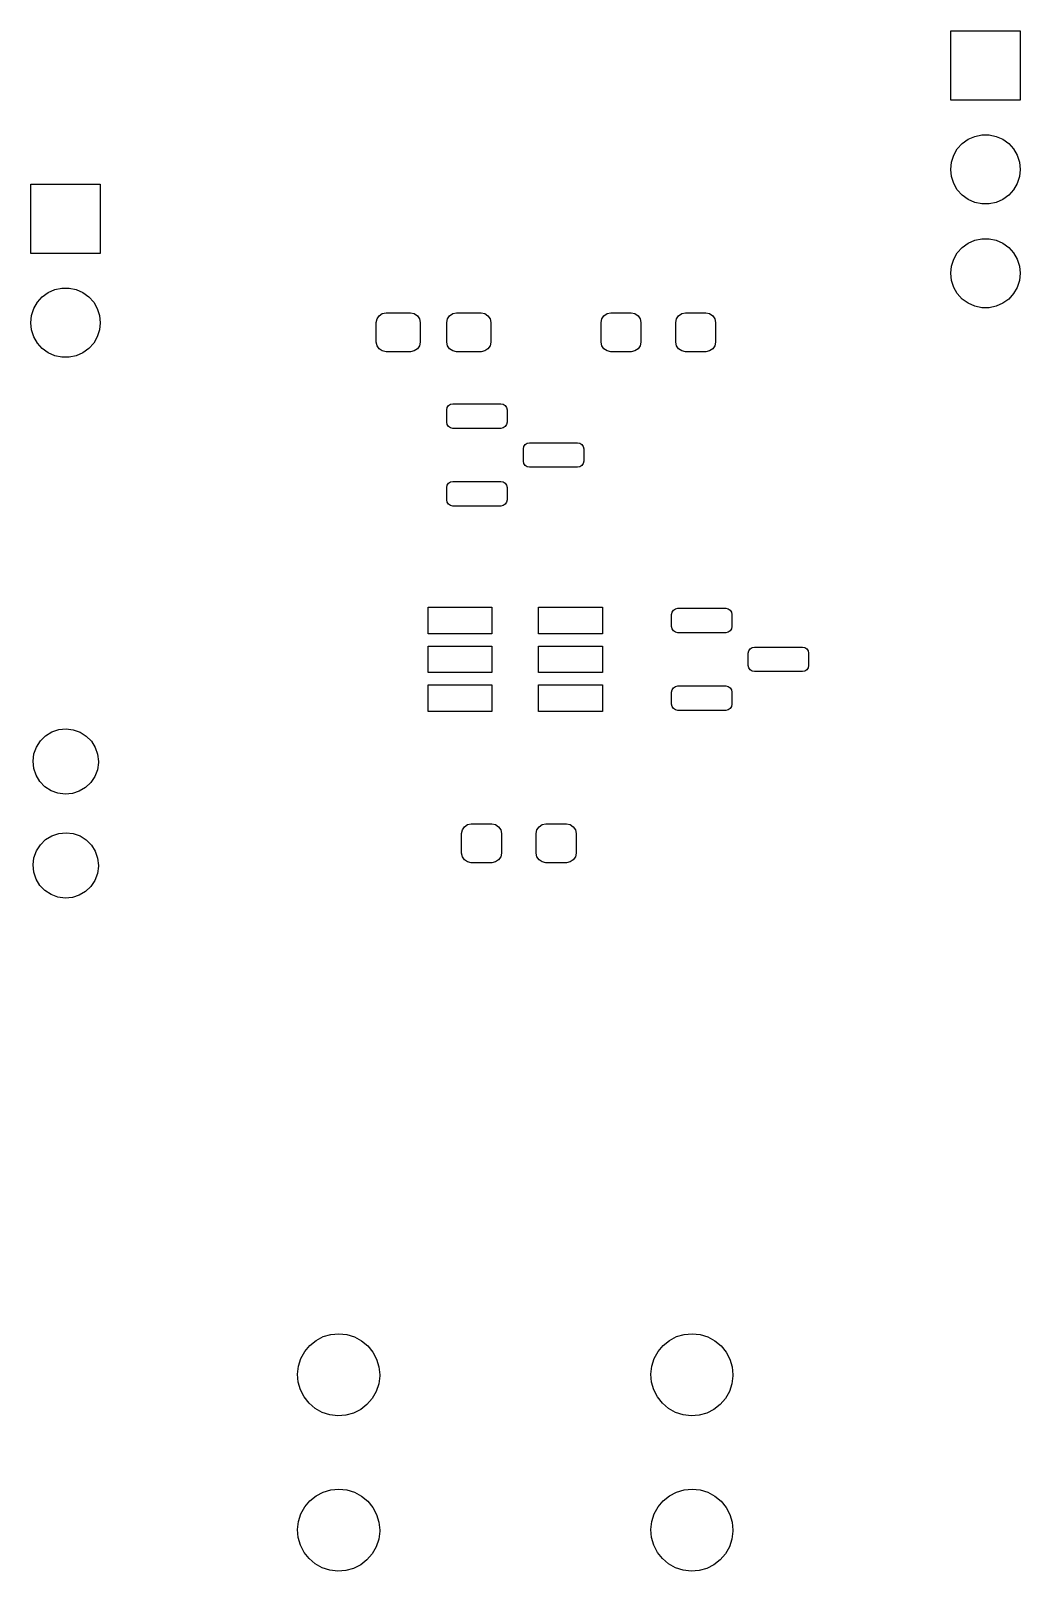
# Model space of a CAD drawing. Extents: x 176.7 to 200.8, y -108.8 to -71.1.
import ezdxf

# ---------------------------------------------------------------- set-up
doc = ezdxf.new("R2010")
doc.units = 0
doc.layers.add('BLACK', color=7, linetype='CONTINUOUS')

msp = doc.modelspace()

# ---------------------------------------------------------------- linework, layer by layer
at = {"layer": 'BLACK', "linetype": 'CONTINUOUS'}
for p, q in [((199.15, -72.825), (199.15, -71.125)), ((199.15, -71.125), (200.85, -71.125)), ((200.85, -71.125), (200.85, -72.825)), ((200.85, -72.825), (199.15, -72.825)), ((199.431, -73.8833), (199.575, -73.7789)), ((199.575, -73.7789), (199.737, -73.7066)), ((199.737, -73.7066), (199.911, -73.6697)), ((199.911, -73.6697), (200.089, -73.6697)), ((200.089, -73.6697), (200.263, -73.7066)), ((200.263, -73.7066), (200.425, -73.7789)), ((200.425, -73.7789), (200.569, -73.8833)), ((199.169, -74.3383), (199.223, -74.1693)), ((199.223, -74.1693), (199.312, -74.0154)), ((199.312, -74.0154), (199.431, -73.8833)), ((200.569, -73.8833), (200.688, -74.0154)), ((200.688, -74.0154), (200.777, -74.1693)), ((200.777, -74.1693), (200.831, -74.3383)), ((199.15, -74.515), (199.169, -74.3383)), ((199.169, -74.6917), (199.15, -74.515)), ((200.831, -74.3383), (200.85, -74.515)), ((200.85, -74.515), (200.831, -74.6917)), ((176.65, -76.575), (176.65, -74.875)), ((176.65, -74.875), (178.35, -74.875)), ((178.35, -74.875), (178.35, -76.575)), ((199.223, -74.8607), (199.169, -74.6917)), ((199.312, -75.0146), (199.223, -74.8607)), ((200.777, -74.8607), (200.688, -75.0146)), ((200.831, -74.6917), (200.777, -74.8607)), ((199.431, -75.1467), (199.312, -75.0146)), ((199.575, -75.2511), (199.431, -75.1467)), ((199.737, -75.3234), (199.575, -75.2511)), ((199.911, -75.3603), (199.737, -75.3234)), ((200.263, -75.3234), (200.089, -75.3603)), ((200.425, -75.2511), (200.263, -75.3234)), ((200.569, -75.1467), (200.425, -75.2511)), ((200.688, -75.0146), (200.569, -75.1467)), ((200.089, -75.3603), (199.911, -75.3603)), ((199.312, -76.5554), (199.431, -76.4233)), ((199.431, -76.4233), (199.575, -76.3189)), ((199.575, -76.3189), (199.737, -76.2466)), ((199.737, -76.2466), (199.911, -76.2097)), ((199.911, -76.2097), (200.089, -76.2097)), ((200.089, -76.2097), (200.263, -76.2466)), ((200.263, -76.2466), (200.425, -76.3189)), ((200.425, -76.3189), (200.569, -76.4233)), ((200.569, -76.4233), (200.688, -76.5554)), ((178.35, -76.575), (176.65, -76.575)), ((199.169, -76.8783), (199.223, -76.7093)), ((199.223, -76.7093), (199.312, -76.5554)), ((200.688, -76.5554), (200.777, -76.7093)), ((200.777, -76.7093), (200.831, -76.8783)), ((199.15, -77.055), (199.169, -76.8783)), ((199.169, -77.2317), (199.15, -77.055)), ((199.223, -77.4007), (199.169, -77.2317)), ((200.831, -77.2317), (200.777, -77.4007)), ((200.831, -76.8783), (200.85, -77.055)), ((200.85, -77.055), (200.831, -77.2317)), ((176.931, -77.6333), (177.075, -77.5289)), ((177.075, -77.5289), (177.237, -77.4566)), ((177.237, -77.4566), (177.411, -77.4197)), ((177.411, -77.4197), (177.589, -77.4197)), ((177.589, -77.4197), (177.763, -77.4566)), ((177.763, -77.4566), (177.925, -77.5289)), ((177.925, -77.5289), (178.069, -77.6333)), ((199.312, -77.5546), (199.223, -77.4007)), ((199.431, -77.6867), (199.312, -77.5546)), ((200.688, -77.5546), (200.569, -77.6867)), ((200.777, -77.4007), (200.688, -77.5546)), ((176.669, -78.0883), (176.723, -77.9193)), ((176.723, -77.9193), (176.812, -77.7654)), ((176.812, -77.7654), (176.931, -77.6333)), ((178.069, -77.6333), (178.188, -77.7654)), ((178.188, -77.7654), (178.277, -77.9193)), ((178.277, -77.9193), (178.331, -78.0883)), ((199.575, -77.7911), (199.431, -77.6867)), ((199.737, -77.8634), (199.575, -77.7911)), ((199.911, -77.9003), (199.737, -77.8634)), ((200.089, -77.9003), (199.911, -77.9003)), ((200.263, -77.8634), (200.089, -77.9003)), ((200.425, -77.7911), (200.263, -77.8634)), ((200.569, -77.6867), (200.425, -77.7911)), ((176.65, -78.265), (176.669, -78.0883)), ((176.669, -78.4417), (176.65, -78.265)), ((178.331, -78.0883), (178.35, -78.265)), ((178.35, -78.265), (178.331, -78.4417)), ((185.1, -78.2625), (185.118, -78.1716)), ((185.1, -78.7375), (185.1, -78.2625)), ((185.118, -78.1716), (185.17, -78.0946)), ((185.17, -78.0946), (185.247, -78.0431)), ((185.247, -78.0431), (185.338, -78.025)), ((185.338, -78.025), (185.938, -78.025)), ((185.938, -78.025), (186.028, -78.0431)), ((186.028, -78.0431), (186.105, -78.0946)), ((186.105, -78.0946), (186.157, -78.1716)), ((186.157, -78.1716), (186.175, -78.2625)), ((186.175, -78.2625), (186.175, -78.7375)), ((186.825, -78.2625), (186.843, -78.1716)), ((186.825, -78.7375), (186.825, -78.2625)), ((186.843, -78.1716), (186.895, -78.0946)), ((186.895, -78.0946), (186.972, -78.0431)), ((186.972, -78.0431), (187.062, -78.025)), ((187.062, -78.025), (187.662, -78.025)), ((187.662, -78.025), (187.753, -78.0431)), ((187.753, -78.0431), (187.83, -78.0946)), ((187.83, -78.0946), (187.882, -78.1716)), ((187.882, -78.1716), (187.9, -78.2625)), ((187.9, -78.2625), (187.9, -78.7375)), ((190.6, -78.2625), (190.618, -78.1716)), ((190.6, -78.7375), (190.6, -78.2625)), ((190.618, -78.1716), (190.67, -78.0946)), ((190.67, -78.0946), (190.747, -78.0431)), ((190.747, -78.0431), (190.837, -78.025)), ((190.837, -78.025), (191.337, -78.025)), ((191.337, -78.025), (191.428, -78.0431)), ((191.428, -78.0431), (191.505, -78.0946)), ((191.505, -78.0946), (191.557, -78.1716)), ((191.557, -78.1716), (191.575, -78.2625)), ((191.575, -78.2625), (191.575, -78.7375)), ((192.425, -78.2625), (192.443, -78.1716)), ((192.425, -78.7375), (192.425, -78.2625)), ((192.443, -78.1716), (192.495, -78.0946)), ((192.495, -78.0946), (192.572, -78.0431)), ((192.572, -78.0431), (192.662, -78.025)), ((192.662, -78.025), (193.162, -78.025)), ((193.162, -78.025), (193.253, -78.0431)), ((193.253, -78.0431), (193.33, -78.0946)), ((193.33, -78.0946), (193.382, -78.1716)), ((193.382, -78.1716), (193.4, -78.2625)), ((193.4, -78.2625), (193.4, -78.7375)), ((176.723, -78.6107), (176.669, -78.4417)), ((176.812, -78.7646), (176.723, -78.6107)), ((178.277, -78.6107), (178.188, -78.7646)), ((178.331, -78.4417), (178.277, -78.6107)), ((185.118, -78.8284), (185.1, -78.7375)), ((186.175, -78.7375), (186.157, -78.8284)), ((186.843, -78.8284), (186.825, -78.7375)), ((187.9, -78.7375), (187.882, -78.8284)), ((190.618, -78.8284), (190.6, -78.7375)), ((191.575, -78.7375), (191.557, -78.8284)), ((192.443, -78.8284), (192.425, -78.7375)), ((193.4, -78.7375), (193.382, -78.8284)), ((176.931, -78.8967), (176.812, -78.7646)), ((177.075, -79.0011), (176.931, -78.8967)), ((177.237, -79.0734), (177.075, -79.0011)), ((177.411, -79.1103), (177.237, -79.0734)), ((177.589, -79.1103), (177.411, -79.1103)), ((177.763, -79.0734), (177.589, -79.1103)), ((177.925, -79.0011), (177.763, -79.0734)), ((178.069, -78.8967), (177.925, -79.0011)), ((178.188, -78.7646), (178.069, -78.8967)), ((185.17, -78.9054), (185.118, -78.8284)), ((185.247, -78.9569), (185.17, -78.9054)), ((185.338, -78.975), (185.247, -78.9569)), ((185.938, -78.975), (185.338, -78.975)), ((186.028, -78.9569), (185.938, -78.975)), ((186.105, -78.9054), (186.028, -78.9569)), ((186.157, -78.8284), (186.105, -78.9054)), ((186.895, -78.9054), (186.843, -78.8284)), ((186.972, -78.9569), (186.895, -78.9054)), ((187.062, -78.975), (186.972, -78.9569)), ((187.662, -78.975), (187.062, -78.975)), ((187.753, -78.9569), (187.662, -78.975)), ((187.83, -78.9054), (187.753, -78.9569)), ((187.882, -78.8284), (187.83, -78.9054)), ((190.67, -78.9054), (190.618, -78.8284)), ((190.747, -78.9569), (190.67, -78.9054)), ((190.837, -78.975), (190.747, -78.9569)), ((191.337, -78.975), (190.837, -78.975)), ((191.428, -78.9569), (191.337, -78.975)), ((191.505, -78.9054), (191.428, -78.9569)), ((191.557, -78.8284), (191.505, -78.9054)), ((192.495, -78.9054), (192.443, -78.8284)), ((192.572, -78.9569), (192.495, -78.9054)), ((192.662, -78.975), (192.572, -78.9569)), ((193.162, -78.975), (192.662, -78.975)), ((193.253, -78.9569), (193.162, -78.975)), ((193.33, -78.9054), (193.253, -78.9569)), ((193.382, -78.8284), (193.33, -78.9054)), ((186.918, -80.2614), (186.975, -80.25)), ((186.975, -80.25), (188.15, -80.25)), ((188.15, -80.25), (188.207, -80.2614)), ((186.825, -80.4), (186.836, -80.3426)), ((186.825, -80.7), (186.825, -80.4)), ((186.836, -80.3426), (186.869, -80.2939)), ((186.869, -80.2939), (186.918, -80.2614)), ((188.207, -80.2614), (188.256, -80.2939)), ((188.256, -80.2939), (188.289, -80.3426)), ((188.289, -80.3426), (188.3, -80.4)), ((188.3, -80.4), (188.3, -80.7)), ((186.836, -80.7574), (186.825, -80.7)), ((186.869, -80.8061), (186.836, -80.7574)), ((186.918, -80.8386), (186.869, -80.8061)), ((186.975, -80.85), (186.918, -80.8386)), ((188.15, -80.85), (186.975, -80.85)), ((188.207, -80.8386), (188.15, -80.85)), ((188.256, -80.8061), (188.207, -80.8386)), ((188.289, -80.7574), (188.256, -80.8061)), ((188.3, -80.7), (188.289, -80.7574)), ((188.7, -81.35), (188.711, -81.2926)), ((188.7, -81.65), (188.7, -81.35)), ((188.711, -81.2926), (188.744, -81.2439)), ((188.744, -81.2439), (188.793, -81.2114)), ((188.793, -81.2114), (188.85, -81.2)), ((188.85, -81.2), (190.025, -81.2)), ((190.025, -81.2), (190.082, -81.2114)), ((190.082, -81.2114), (190.131, -81.2439)), ((190.131, -81.2439), (190.164, -81.2926)), ((190.164, -81.2926), (190.175, -81.35)), ((190.175, -81.35), (190.175, -81.65)), ((188.711, -81.7074), (188.7, -81.65)), ((188.744, -81.7561), (188.711, -81.7074)), ((188.793, -81.7886), (188.744, -81.7561)), ((190.131, -81.7561), (190.082, -81.7886)), ((190.164, -81.7074), (190.131, -81.7561)), ((190.175, -81.65), (190.164, -81.7074)), ((188.85, -81.8), (188.793, -81.7886)), ((190.025, -81.8), (188.85, -81.8)), ((190.082, -81.7886), (190.025, -81.8)), ((186.825, -82.3), (186.836, -82.2426)), ((186.825, -82.6), (186.825, -82.3)), ((186.836, -82.2426), (186.869, -82.1939)), ((186.869, -82.1939), (186.918, -82.1614)), ((186.918, -82.1614), (186.975, -82.15)), ((186.975, -82.15), (188.15, -82.15)), ((188.15, -82.15), (188.207, -82.1614)), ((188.207, -82.1614), (188.256, -82.1939)), ((188.256, -82.1939), (188.289, -82.2426)), ((188.289, -82.2426), (188.3, -82.3)), ((188.3, -82.3), (188.3, -82.6)), ((186.836, -82.6574), (186.825, -82.6)), ((186.869, -82.7061), (186.836, -82.6574)), ((186.918, -82.7386), (186.869, -82.7061)), ((186.975, -82.75), (186.918, -82.7386)), ((188.15, -82.75), (186.975, -82.75)), ((188.207, -82.7386), (188.15, -82.75)), ((188.256, -82.7061), (188.207, -82.7386)), ((188.289, -82.6574), (188.256, -82.7061)), ((188.3, -82.6), (188.289, -82.6574)), ((186.37, -85.875), (186.37, -85.225)), ((186.37, -85.225), (187.93, -85.225)), ((187.93, -85.225), (187.93, -85.875)), ((189.07, -85.875), (189.07, -85.225)), ((189.07, -85.225), (190.63, -85.225)), ((190.63, -85.225), (190.63, -85.875)), ((192.325, -85.4), (192.336, -85.3426)), ((192.325, -85.7), (192.325, -85.4)), ((192.336, -85.3426), (192.369, -85.2939)), ((192.369, -85.2939), (192.418, -85.2614)), ((192.418, -85.2614), (192.475, -85.25)), ((192.475, -85.25), (193.65, -85.25)), ((193.65, -85.25), (193.707, -85.2614)), ((193.707, -85.2614), (193.756, -85.2939)), ((193.756, -85.2939), (193.789, -85.3426)), ((193.789, -85.3426), (193.8, -85.4)), ((193.8, -85.4), (193.8, -85.7)), ((187.93, -85.875), (186.37, -85.875)), ((190.63, -85.875), (189.07, -85.875)), ((192.336, -85.7574), (192.325, -85.7)), ((192.369, -85.8061), (192.336, -85.7574)), ((192.418, -85.8386), (192.369, -85.8061)), ((192.475, -85.85), (192.418, -85.8386)), ((193.65, -85.85), (192.475, -85.85)), ((193.707, -85.8386), (193.65, -85.85)), ((193.756, -85.8061), (193.707, -85.8386)), ((193.789, -85.7574), (193.756, -85.8061)), ((193.8, -85.7), (193.789, -85.7574)), ((186.37, -86.825), (186.37, -86.175)), ((186.37, -86.175), (187.93, -86.175)), ((187.93, -86.175), (187.93, -86.825)), ((189.07, -86.825), (189.07, -86.175)), ((189.07, -86.175), (190.63, -86.175)), ((190.63, -86.175), (190.63, -86.825)), ((194.211, -86.2926), (194.244, -86.2439)), ((194.244, -86.2439), (194.293, -86.2114)), ((194.293, -86.2114), (194.35, -86.2)), ((194.35, -86.2), (195.525, -86.2)), ((195.525, -86.2), (195.582, -86.2114)), ((195.582, -86.2114), (195.631, -86.2439)), ((195.631, -86.2439), (195.664, -86.2926)), ((194.2, -86.35), (194.211, -86.2926)), ((194.2, -86.65), (194.2, -86.35)), ((194.211, -86.7074), (194.2, -86.65)), ((195.664, -86.2926), (195.675, -86.35)), ((195.675, -86.65), (195.664, -86.7074)), ((195.675, -86.35), (195.675, -86.65)), ((187.93, -86.825), (186.37, -86.825)), ((190.63, -86.825), (189.07, -86.825)), ((194.244, -86.7561), (194.211, -86.7074)), ((194.293, -86.7886), (194.244, -86.7561)), ((194.35, -86.8), (194.293, -86.7886)), ((195.525, -86.8), (194.35, -86.8)), ((195.582, -86.7886), (195.525, -86.8)), ((195.631, -86.7561), (195.582, -86.7886)), ((195.664, -86.7074), (195.631, -86.7561)), ((186.37, -87.775), (186.37, -87.125)), ((186.37, -87.125), (187.93, -87.125)), ((187.93, -87.125), (187.93, -87.775)), ((189.07, -87.775), (189.07, -87.125)), ((189.07, -87.125), (190.63, -87.125)), ((190.63, -87.125), (190.63, -87.775)), ((192.325, -87.3), (192.336, -87.2426)), ((192.325, -87.6), (192.325, -87.3)), ((192.336, -87.2426), (192.369, -87.1939)), ((192.369, -87.1939), (192.418, -87.1614)), ((192.418, -87.1614), (192.475, -87.15)), ((192.475, -87.15), (193.65, -87.15)), ((193.65, -87.15), (193.707, -87.1614)), ((193.707, -87.1614), (193.756, -87.1939)), ((193.756, -87.1939), (193.789, -87.2426)), ((193.789, -87.2426), (193.8, -87.3)), ((193.8, -87.3), (193.8, -87.6)), ((187.93, -87.775), (186.37, -87.775)), ((190.63, -87.775), (189.07, -87.775)), ((192.336, -87.6574), (192.325, -87.6)), ((192.369, -87.7061), (192.336, -87.6574)), ((192.418, -87.7386), (192.369, -87.7061)), ((192.475, -87.75), (192.418, -87.7386)), ((193.65, -87.75), (192.475, -87.75)), ((193.707, -87.7386), (193.65, -87.75)), ((193.756, -87.7061), (193.707, -87.7386)), ((193.789, -87.6574), (193.756, -87.7061)), ((193.8, -87.6), (193.789, -87.6574)), ((176.788, -88.6443), (176.885, -88.4944)), ((176.885, -88.4944), (177.012, -88.3696)), ((177.012, -88.3696), (177.164, -88.2761)), ((177.164, -88.2761), (177.333, -88.2187)), ((177.333, -88.2187), (177.511, -88.2)), ((177.511, -88.2), (177.688, -88.2211)), ((177.688, -88.2211), (177.856, -88.281)), ((177.856, -88.281), (178.006, -88.3765)), ((178.006, -88.3765), (178.132, -88.5031)), ((178.132, -88.5031), (178.226, -88.6543)), ((176.705, -88.9888), (176.727, -88.8119)), ((176.727, -88.8119), (176.788, -88.6443)), ((178.226, -88.6543), (178.285, -88.8228)), ((178.285, -88.8228), (178.305, -89)), ((176.722, -89.1663), (176.705, -88.9888)), ((176.779, -89.3356), (176.722, -89.1663)), ((178.28, -89.199), (178.217, -89.3657)), ((178.305, -89.0223), (178.28, -89.199)), ((178.305, -89), (178.305, -89.0223)), ((176.871, -89.4881), (176.779, -89.3356)), ((176.995, -89.6164), (176.871, -89.4881)), ((177.144, -89.7141), (176.995, -89.6164)), ((177.989, -89.6372), (177.835, -89.7285)), ((178.118, -89.5142), (177.989, -89.6372)), ((178.217, -89.3657), (178.118, -89.5142)), ((177.311, -89.7762), (177.144, -89.7141)), ((177.488, -89.7998), (177.311, -89.7762)), ((177.666, -89.7837), (177.488, -89.7998)), ((177.835, -89.7285), (177.666, -89.7837)), ((177.164, -90.8161), (177.333, -90.7587)), ((177.333, -90.7587), (177.511, -90.74)), ((177.511, -90.74), (177.688, -90.7611)), ((177.688, -90.7611), (177.856, -90.821)), ((187.188, -90.7625), (187.206, -90.6716)), ((187.188, -91.2375), (187.188, -90.7625)), ((187.206, -90.6716), (187.257, -90.5946)), ((187.257, -90.5946), (187.334, -90.5431)), ((187.334, -90.5431), (187.425, -90.525)), ((187.425, -90.525), (187.925, -90.525)), ((187.925, -90.525), (188.016, -90.5431)), ((188.016, -90.5431), (188.093, -90.5946)), ((188.093, -90.5946), (188.144, -90.6716)), ((188.144, -90.6716), (188.162, -90.7625)), ((188.162, -90.7625), (188.162, -91.2375)), ((189.012, -90.7625), (189.031, -90.6716)), ((189.012, -91.2375), (189.012, -90.7625)), ((189.031, -90.6716), (189.082, -90.5946)), ((189.082, -90.5946), (189.159, -90.5431)), ((189.159, -90.5431), (189.25, -90.525)), ((189.25, -90.525), (189.75, -90.525)), ((189.75, -90.525), (189.841, -90.5431)), ((189.841, -90.5431), (189.918, -90.5946)), ((189.918, -90.5946), (189.969, -90.6716)), ((189.969, -90.6716), (189.987, -90.7625)), ((189.987, -90.7625), (189.987, -91.2375)), ((176.727, -91.3519), (176.788, -91.1843)), ((176.788, -91.1843), (176.885, -91.0344)), ((176.885, -91.0344), (177.012, -90.9096)), ((177.012, -90.9096), (177.164, -90.8161)), ((177.856, -90.821), (178.006, -90.9165)), ((178.006, -90.9165), (178.132, -91.0431)), ((178.132, -91.0431), (178.226, -91.1943)), ((176.705, -91.5288), (176.727, -91.3519)), ((176.722, -91.7063), (176.705, -91.5288)), ((178.226, -91.1943), (178.285, -91.3628)), ((178.305, -91.5623), (178.28, -91.739)), ((178.285, -91.3628), (178.305, -91.54)), ((178.305, -91.54), (178.305, -91.5623)), ((187.206, -91.3284), (187.188, -91.2375)), ((187.257, -91.4054), (187.206, -91.3284)), ((187.334, -91.4569), (187.257, -91.4054)), ((187.425, -91.475), (187.334, -91.4569)), ((187.925, -91.475), (187.425, -91.475)), ((188.016, -91.4569), (187.925, -91.475)), ((188.093, -91.4054), (188.016, -91.4569)), ((188.144, -91.3284), (188.093, -91.4054)), ((188.162, -91.2375), (188.144, -91.3284)), ((189.031, -91.3284), (189.012, -91.2375)), ((189.082, -91.4054), (189.031, -91.3284)), ((189.159, -91.4569), (189.082, -91.4054)), ((189.25, -91.475), (189.159, -91.4569)), ((189.75, -91.475), (189.25, -91.475)), ((189.841, -91.4569), (189.75, -91.475)), ((189.918, -91.4054), (189.841, -91.4569)), ((189.969, -91.3284), (189.918, -91.4054)), ((189.987, -91.2375), (189.969, -91.3284)), ((176.779, -91.8756), (176.722, -91.7063)), ((176.871, -92.0281), (176.779, -91.8756)), ((178.217, -91.9057), (178.118, -92.0542)), ((178.28, -91.739), (178.217, -91.9057)), ((176.995, -92.1564), (176.871, -92.0281)), ((177.144, -92.2541), (176.995, -92.1564)), ((177.311, -92.3162), (177.144, -92.2541)), ((177.835, -92.2685), (177.666, -92.3237)), ((177.989, -92.1772), (177.835, -92.2685)), ((178.118, -92.0542), (177.989, -92.1772)), ((177.488, -92.3398), (177.311, -92.3162)), ((177.666, -92.3237), (177.488, -92.3398)), ((183.477, -103.282), (183.63, -103.159)), ((183.63, -103.159), (183.804, -103.068)), ((183.804, -103.068), (183.992, -103.013)), ((183.992, -103.013), (184.187, -102.995)), ((184.187, -102.995), (184.382, -103.016)), ((184.382, -103.016), (184.569, -103.074)), ((184.569, -103.074), (184.742, -103.167)), ((184.742, -103.167), (184.893, -103.292)), ((192.117, -103.282), (192.27, -103.159)), ((192.27, -103.159), (192.444, -103.068)), ((192.444, -103.068), (192.632, -103.013)), ((192.632, -103.013), (192.827, -102.995)), ((192.827, -102.995), (193.022, -103.016)), ((193.022, -103.016), (193.209, -103.074)), ((193.209, -103.074), (193.382, -103.167)), ((193.382, -103.167), (193.533, -103.292)), ((183.197, -103.791), (183.256, -103.604)), ((183.256, -103.604), (183.351, -103.432)), ((183.351, -103.432), (183.477, -103.282)), ((184.893, -103.292), (185.017, -103.444)), ((185.017, -103.444), (185.109, -103.617)), ((185.109, -103.617), (185.166, -103.805)), ((191.837, -103.791), (191.896, -103.604)), ((191.896, -103.604), (191.991, -103.432)), ((191.991, -103.432), (192.117, -103.282)), ((193.533, -103.292), (193.657, -103.444)), ((193.657, -103.444), (193.749, -103.617)), ((193.749, -103.617), (193.806, -103.805)), ((183.175, -103.986), (183.197, -103.791)), ((183.192, -104.181), (183.175, -103.986)), ((185.166, -103.805), (185.185, -104)), ((191.815, -103.986), (191.837, -103.791)), ((191.832, -104.181), (191.815, -103.986)), ((193.806, -103.805), (193.825, -104)), ((183.246, -104.37), (183.192, -104.181)), ((183.335, -104.544), (183.246, -104.37)), ((185.16, -104.223), (185.098, -104.409)), ((185.185, -104.028), (185.16, -104.223)), ((185.185, -104), (185.185, -104.028)), ((191.886, -104.37), (191.832, -104.181)), ((191.975, -104.544), (191.886, -104.37)), ((193.8, -104.223), (193.738, -104.409)), ((193.825, -104.028), (193.8, -104.223)), ((193.825, -104), (193.825, -104.028)), ((183.457, -104.698), (183.335, -104.544)), ((183.606, -104.825), (183.457, -104.698)), ((184.873, -104.728), (184.719, -104.849)), ((185.001, -104.579), (184.873, -104.728)), ((185.098, -104.409), (185.001, -104.579)), ((192.097, -104.698), (191.975, -104.544)), ((192.246, -104.825), (192.097, -104.698)), ((193.513, -104.728), (193.359, -104.849)), ((193.641, -104.579), (193.513, -104.728)), ((193.738, -104.409), (193.641, -104.579)), ((183.778, -104.921), (183.606, -104.825)), ((183.964, -104.982), (183.778, -104.921)), ((184.159, -105.005), (183.964, -104.982)), ((184.355, -104.99), (184.159, -105.005)), ((184.543, -104.937), (184.355, -104.99)), ((184.719, -104.849), (184.543, -104.937)), ((192.418, -104.921), (192.246, -104.825)), ((192.604, -104.982), (192.418, -104.921)), ((192.799, -105.005), (192.604, -104.982)), ((192.995, -104.99), (192.799, -105.005)), ((193.183, -104.937), (192.995, -104.99)), ((193.359, -104.849), (193.183, -104.937)), ((183.477, -107.082), (183.63, -106.959)), ((183.63, -106.959), (183.804, -106.868)), ((183.804, -106.868), (183.992, -106.813)), ((183.992, -106.813), (184.187, -106.795)), ((184.187, -106.795), (184.382, -106.816)), ((184.382, -106.816), (184.569, -106.874)), ((184.569, -106.874), (184.742, -106.967)), ((184.742, -106.967), (184.893, -107.092)), ((192.117, -107.082), (192.27, -106.959)), ((192.27, -106.959), (192.444, -106.868)), ((192.444, -106.868), (192.632, -106.813)), ((192.632, -106.813), (192.827, -106.795)), ((192.827, -106.795), (193.022, -106.816)), ((193.022, -106.816), (193.209, -106.874)), ((193.209, -106.874), (193.382, -106.967)), ((193.382, -106.967), (193.533, -107.092)), ((183.256, -107.404), (183.351, -107.232)), ((183.351, -107.232), (183.477, -107.082)), ((184.893, -107.092), (185.017, -107.244)), ((185.017, -107.244), (185.109, -107.417)), ((191.896, -107.404), (191.991, -107.232)), ((191.991, -107.232), (192.117, -107.082)), ((193.533, -107.092), (193.657, -107.244)), ((193.657, -107.244), (193.749, -107.417)), ((183.175, -107.786), (183.197, -107.591)), ((183.197, -107.591), (183.256, -107.404)), ((185.109, -107.417), (185.166, -107.605)), ((185.166, -107.605), (185.185, -107.8)), ((191.815, -107.786), (191.837, -107.591)), ((191.837, -107.591), (191.896, -107.404)), ((193.749, -107.417), (193.806, -107.605)), ((193.806, -107.605), (193.825, -107.8)), ((183.192, -107.981), (183.175, -107.786)), ((183.246, -108.17), (183.192, -107.981)), ((185.16, -108.023), (185.098, -108.209)), ((185.185, -107.828), (185.16, -108.023)), ((185.185, -107.8), (185.185, -107.828)), ((191.832, -107.981), (191.815, -107.786)), ((191.886, -108.17), (191.832, -107.981)), ((193.8, -108.023), (193.738, -108.209)), ((193.825, -107.828), (193.8, -108.023)), ((193.825, -107.8), (193.825, -107.828)), ((183.335, -108.344), (183.246, -108.17)), ((183.457, -108.498), (183.335, -108.344)), ((183.606, -108.625), (183.457, -108.498)), ((185.001, -108.379), (184.873, -108.528)), ((185.098, -108.209), (185.001, -108.379)), ((191.975, -108.344), (191.886, -108.17)), ((192.097, -108.498), (191.975, -108.344)), ((192.246, -108.625), (192.097, -108.498)), ((193.641, -108.379), (193.513, -108.528)), ((193.738, -108.209), (193.641, -108.379)), ((183.778, -108.721), (183.606, -108.625)), ((183.964, -108.782), (183.778, -108.721)), ((184.159, -108.805), (183.964, -108.782)), ((184.355, -108.79), (184.159, -108.805)), ((184.543, -108.737), (184.355, -108.79)), ((184.719, -108.649), (184.543, -108.737)), ((184.873, -108.528), (184.719, -108.649)), ((192.418, -108.721), (192.246, -108.625)), ((192.604, -108.782), (192.418, -108.721)), ((192.799, -108.805), (192.604, -108.782)), ((192.995, -108.79), (192.799, -108.805)), ((193.183, -108.737), (192.995, -108.79)), ((193.359, -108.649), (193.183, -108.737)), ((193.513, -108.528), (193.359, -108.649))]:
    msp.add_line(p, q, dxfattribs=at)

doc.saveas('drawing.dxf')
